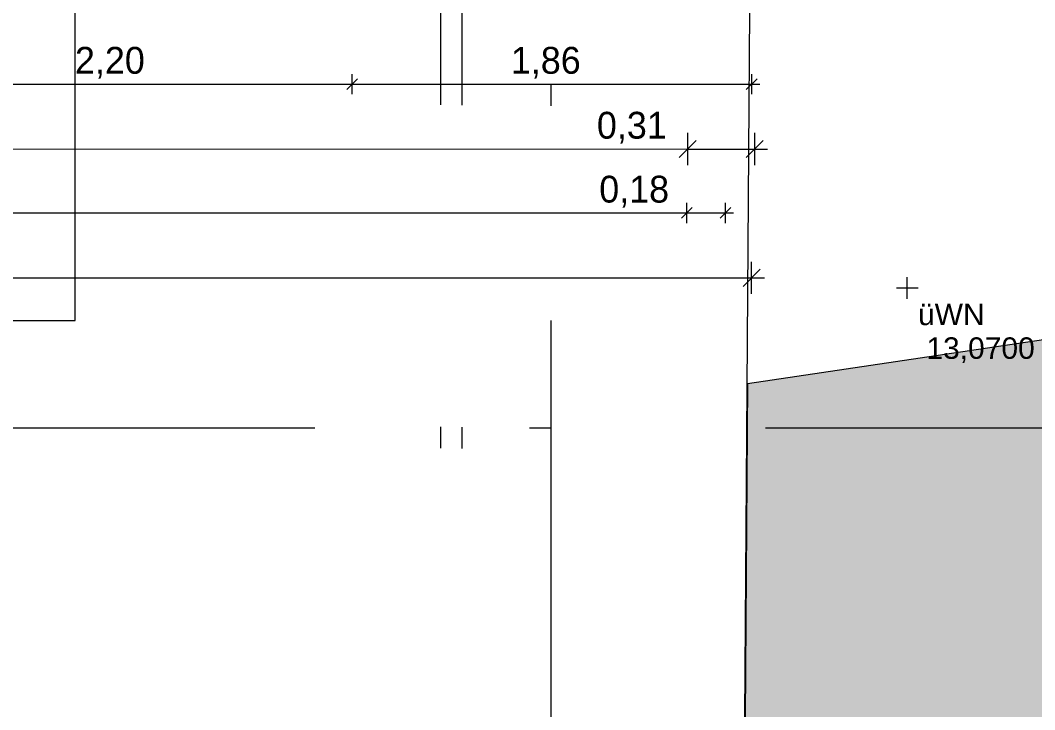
# Model space of a CAD drawing. Header units: metres. Extents: x -3 to 171, y -23 to 41.
# Drawn here: x 15.529 to 20.253, y -19.312 to -16.102 of the extents above; entities that cross this region are included whole.
import ezdxf

# ---------------------------------------------------------------- set-up
doc = ezdxf.new("R2010")
doc.units = ezdxf.units.M
doc.header["$MEASUREMENT"] = 0
doc.linetypes.add('Achse', pattern=[0.004, 0.002, -0.001, 0, -0.001])
doc.linetypes.add('Schnittlinie', pattern=[0.006, 0.003, -0.0015, 0, -0.0015])
for name, color, linetype in [('5._2.DG PP STG1_1_000 Achsraster', 7, 'Continuous'), ('5._2.DG PP STG1_1_210 Decke', 7, 'Continuous'), ('5._2.DG PP STG1_1_725 Nachbarbebauung', 7, 'Continuous'), ('5._2.DG PP STG1_1_851 Marker Schnitt', 7, 'Continuous'), ('5._2.DG PP STG1_1_910 Allgemein Lageplan Höhen', 7, 'Continuous'), ('5._2.DG PP STG1_1_950 Polierplan Bemaßung', 7, 'Continuous'), ('5._2.DG PP STG1_1_Neubau_840 Baulinien', 7, 'Continuous')]:
    doc.layers.add(name, color=color, linetype=linetype)
doc.styles.add('ERSTELLTER_STIL_1', font='arial.ttf')
doc.styles.add('ERSTELLTER_STIL_2', font='')
doc.styles.get('ERSTELLTER_STIL_2').set_extended_font_data('Eurostile')
doc.linetypes.add('Grenze Grundstück', pattern='A,0,[2,415_260415_PP_VA_1_8 2 DG1.Shx,S=0.00031746,R=0,X=0,Y=0],-0.04,0', length=0.04)

msp = doc.modelspace()

# ---------------------------------------------------------------- hatches: boundary and pattern name
at = {"layer": '5._2.DG PP STG1_1_725 Nachbarbebauung', "linetype": 'Continuous', "lineweight": 0, "true_color": 0x1f1f1f}
msp.add_hatch(color=250, dxfattribs=at).paths.add_polyline_path([(18.8897, -22.5231), (22.9775, -22.5231), (22.9775, -17.1904), (18.9154, -17.7942), (18.9035, -19.5703)])

# ---------------------------------------------------------------- linework, layer by layer
at = {"layer": '5._2.DG PP STG1_1_000 Achsraster', "color": 5, "linetype": 'Achse', "lineweight": 0, "ltscale": 1000}
for p, q in [((18, 3), (18, -22.5231)), ((-1.5, -18), (21, -18))]:
    msp.add_line(p, q, dxfattribs=at)
at = {"layer": '5._2.DG PP STG1_1_210 Decke', "color": 8, "linetype": 'Continuous', "lineweight": 13, "ltscale": 1000, "flags": 128}
msp.add_lwpolyline([(3.2, -15), (3.2, -17.5), (15.785, -17.5), (15.785, -15)], dxfattribs=at)
at = {"layer": '5._2.DG PP STG1_1_725 Nachbarbebauung', "color": 8, "linetype": 'Continuous', "lineweight": 13, "ltscale": 1000, "flags": 128}
msp.add_lwpolyline([(22.9775, -17.1904), (18.9154, -17.7942), (18.9035, -19.5703), (18.8897, -22.5231)], dxfattribs=at)
at = {"layer": '5._2.DG PP STG1_1_851 Marker Schnitt', "color": 7, "linetype": 'Schnittlinie', "lineweight": 13, "ltscale": 1000}
for p, q in [((17.4851, 4.805), (17.4851, -22.5231)), ((17.5851, 4.8037), (17.5851, -22.5231))]:
    msp.add_line(p, q, dxfattribs=at)
at = {"layer": '5._2.DG PP STG1_1_910 Allgemein Lageplan Höhen', "color": 7, "linetype": 'Continuous', "lineweight": 13, "ltscale": 1000}
for p, q in [((19.6596, -17.3983), (19.6596, -17.2983)), ((19.6096, -17.3483), (19.7096, -17.3483))]:
    msp.add_line(p, q, dxfattribs=at)
at = {"layer": '5._2.DG PP STG1_1_950 Polierplan Bemaßung', "color": 6, "linetype": 'Continuous', "lineweight": 13, "ltscale": 1000, "true_color": 0xfb02fe}
for p, q in [((17.1, -16.3738), (17.05, -16.4238)), ((17.075, -16.4457), (17.075, -16.3519)), ((18.91, -16.4238), (18.96, -16.3738)), ((18.935, -16.4457), (18.935, -16.3519)), ((14.875, -16.3988), (17.075, -16.3988)), ((17.075, -16.3988), (18.935, -16.3988)), ((18.935, -16.3988), (18.9725, -16.3988)), ((18.6371, -16.7761), (18.6371, -16.6261)), ((18.9492, -16.7762), (18.9492, -16.6262)), ((18.6771, -16.6611), (18.5971, -16.7411)), ((18.9092, -16.7412), (18.9892, -16.6612)), ((12.5493, -16.7003), (18.6371, -16.7011)), ((18.6371, -16.7011), (18.9492, -16.7012)), ((18.9492, -16.7012), (19.0092, -16.7012))]:
    msp.add_line(p, q, dxfattribs=at)
at = {"layer": '5._2.DG PP STG1_1_950 Polierplan Bemaßung', "color": 76, "linetype": 'Continuous', "lineweight": 13, "ltscale": 1000, "true_color": 0x3f7f02}
for p, q in [((18.633, -17.0457), (18.633, -16.9519)), ((18.8129, -17.0457), (18.8129, -16.9519)), ((12.42, -16.9988), (18.633, -16.9988)), ((18.658, -16.9738), (18.608, -17.0238)), ((18.633, -16.9988), (18.8129, -16.9988)), ((18.7879, -17.0238), (18.8379, -16.9738)), ((18.8129, -16.9988), (18.8504, -16.9988))]:
    msp.add_line(p, q, dxfattribs=at)
at = {"layer": '5._2.DG PP STG1_1_950 Polierplan Bemaßung', "color": 1, "linetype": 'Continuous', "lineweight": 13, "ltscale": 1000, "true_color": 0xfb0106}
for p, q in [((18.9349, -17.3761), (18.9349, -17.2261)), ((18.8949, -17.3411), (18.9749, -17.2611)), ((0.0549, -17.2987), (18.9349, -17.3011)), ((18.9349, -17.3011), (18.9949, -17.3011))]:
    msp.add_line(p, q, dxfattribs=at)
at = {"layer": '5._2.DG PP STG1_1_Neubau_840 Baulinien', "color": 76, "linetype": 'Grenze Grundstück', "lineweight": 13, "ltscale": 1000, "true_color": 0x3f7f02, "flags": 128}
msp.add_lwpolyline([(0.0612, -22.5231), (0.0564, -12.2031), (0, -0.0002), (18.985, -0.0012), (18.958, -11.4452), (18.9, -19.5674), (18.8871, -22.5231)], dxfattribs=at)

# ---------------------------------------------------------------- texts
at = {"layer": '5._2.DG PP STG1_1_910 Allgemein Lageplan Höhen', "color": 7, "linetype": 'Continuous', "lineweight": 13, "char_height": 0.1, "attachment_point": 1, "style": 'ERSTELLTER_STIL_1'}
for s, insert in [('\\A1;{\\pql;\\fArial|b0|i0|c0|p0;\\W1.000000;üWN}', (19.7096, -17.4212)), ('\\A1;{\\pql;\\fArial|b0|i0|c0|p0;\\W1.000000; 13,0700}', (19.7096, -17.5783))]:
    msp.add_mtext(s, dxfattribs=dict(at, insert=insert))
at = {"layer": '5._2.DG PP STG1_1_950 Polierplan Bemaßung', "color": 6, "linetype": 'Continuous', "lineweight": 13, "true_color": 0xfb02fe, "char_height": 0.125, "width": 0.382966, "attachment_point": 7, "style": 'ERSTELLTER_STIL_2'}
for s, insert in [('\\A1;{\\pql;\\fEurostile|b0|i0|c0|p0;\\W1.000000;2,20}', (15.7835, -16.3738)), ('\\A1;{\\pql;\\fEurostile|b0|i0|c0|p0;\\W1.000000;1,86}', (17.8135, -16.3738))]:
    msp.add_mtext(s, dxfattribs=dict(at, insert=insert))
at = {"layer": '5._2.DG PP STG1_1_950 Polierplan Bemaßung', "color": 6, "linetype": 'Continuous', "lineweight": 13, "true_color": 0xfb02fe, "insert": (18.2142, -16.6761), "char_height": 0.125, "width": 0.382966, "attachment_point": 7, "rotation": 359.9926, "style": 'ERSTELLTER_STIL_2'}
msp.add_mtext('\\A1;{\\pql;\\fEurostile|b0|i0|c0|p0;\\W1.000000;0,31}', dxfattribs=at)
at = {"layer": '5._2.DG PP STG1_1_950 Polierplan Bemaßung', "color": 76, "linetype": 'Continuous', "lineweight": 13, "true_color": 0x3f7f02, "insert": (18.2251, -16.9738), "char_height": 0.125, "width": 0.382966, "attachment_point": 7, "style": 'ERSTELLTER_STIL_2'}
msp.add_mtext('\\A1;{\\pql;\\fEurostile|b0|i0|c0|p0;\\W1.000000;0,18}', dxfattribs=at)

doc.saveas('drawing.dxf')
